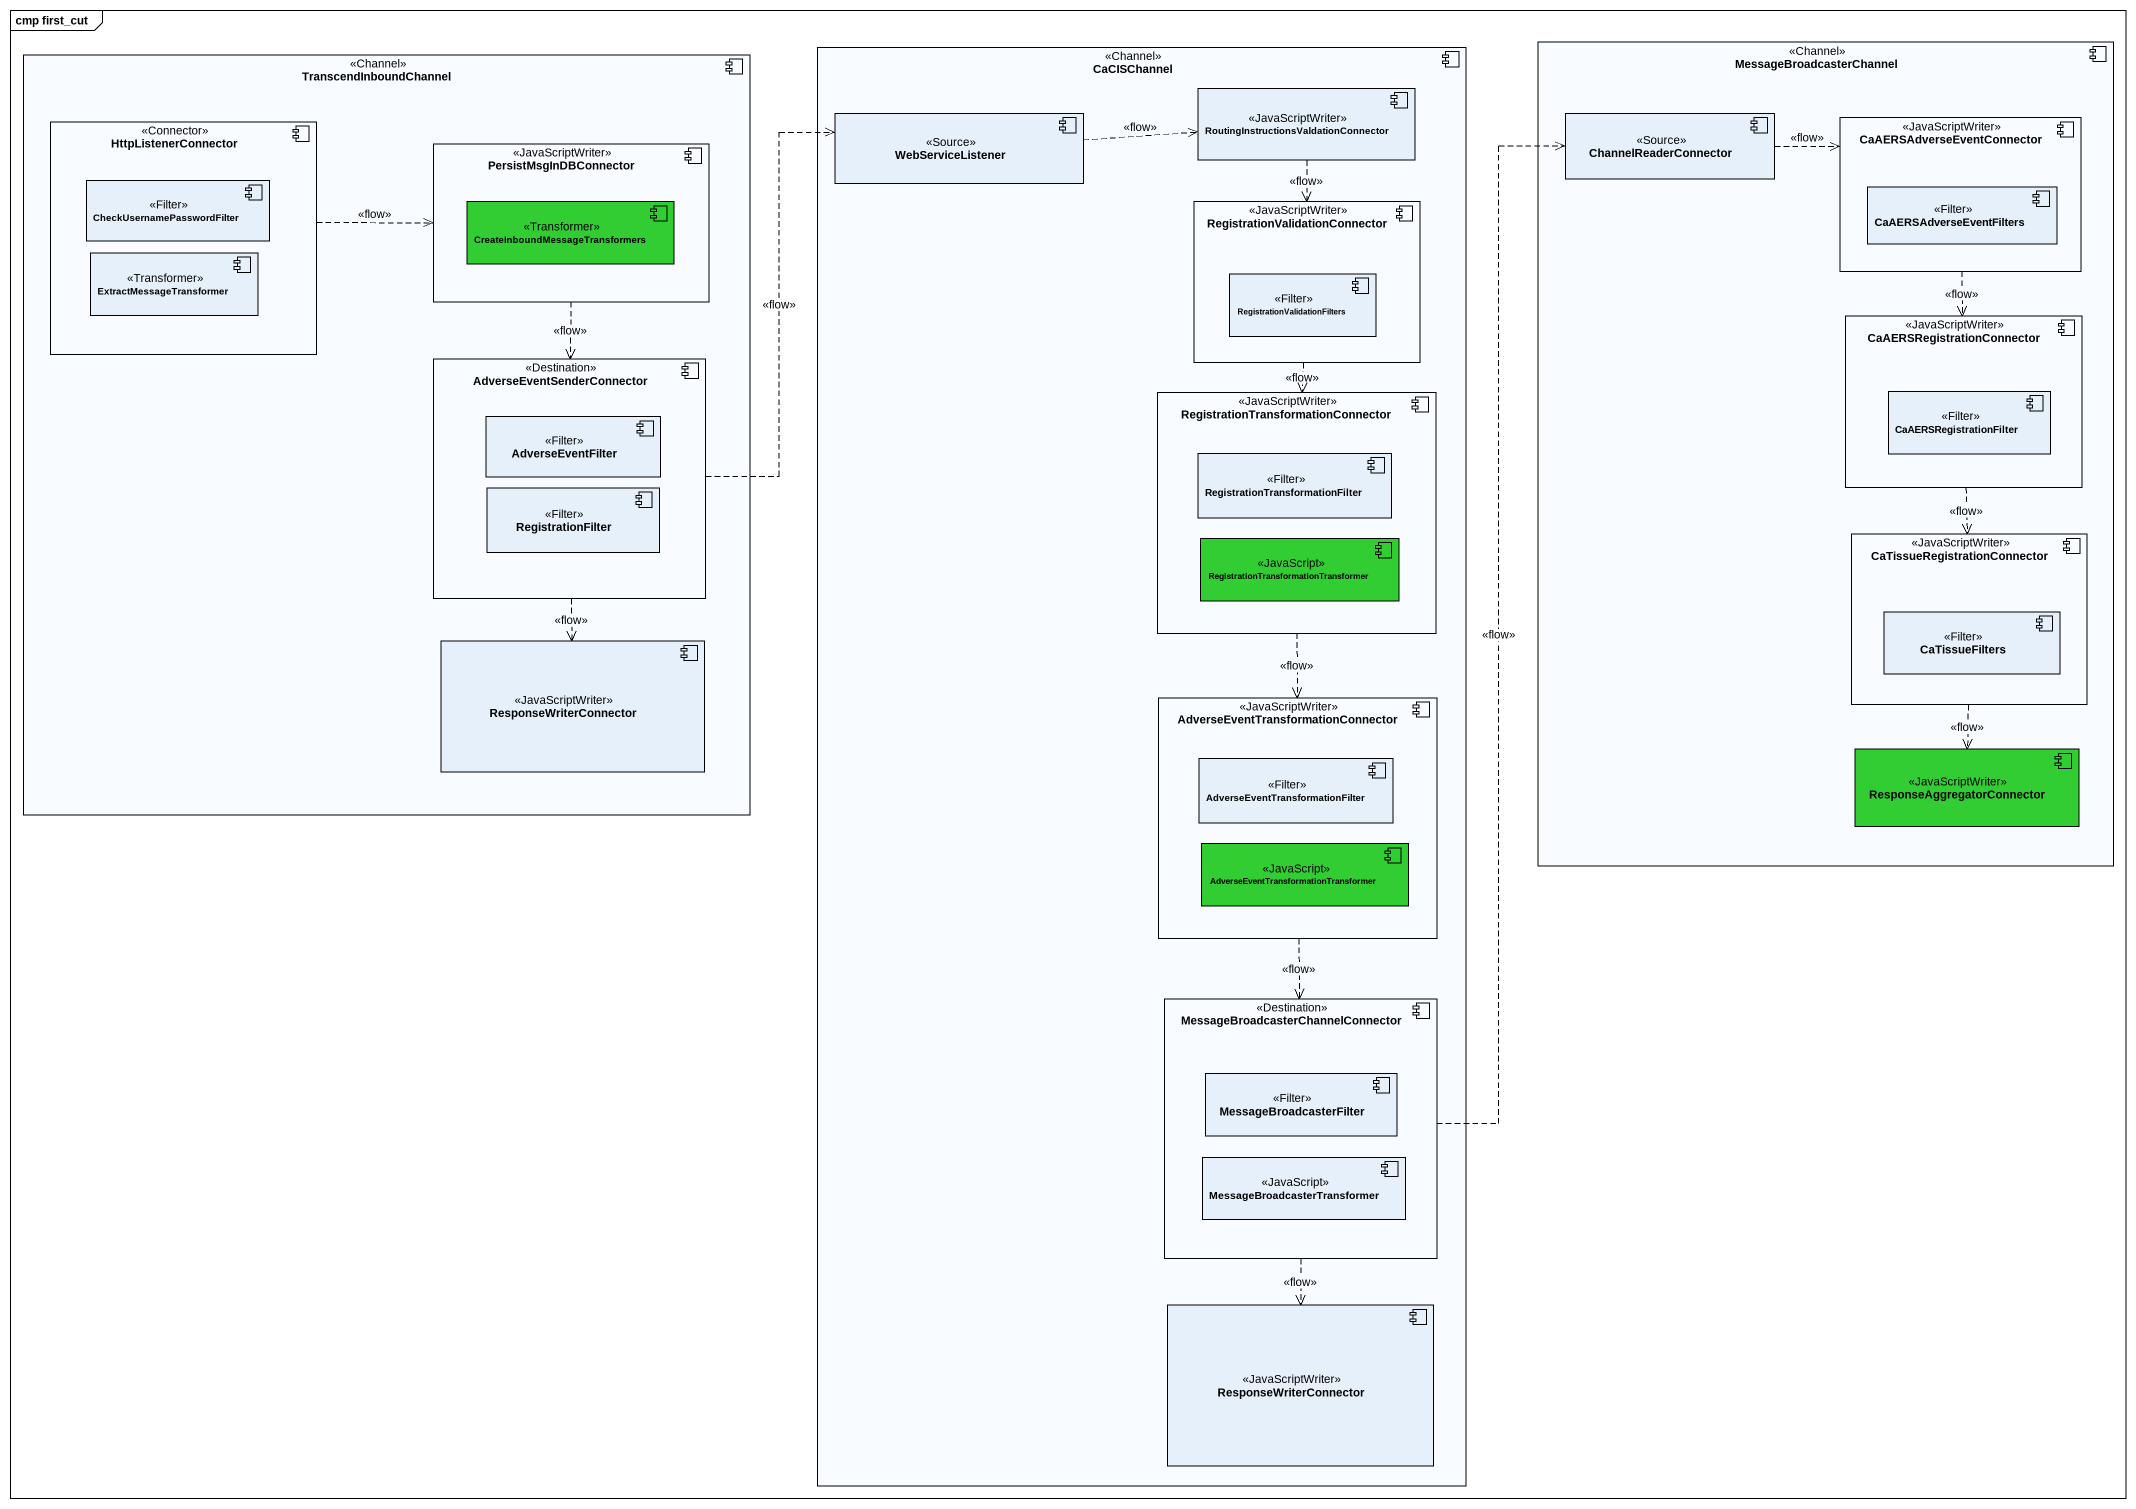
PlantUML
@startuml
mainframe cmp first_cut
component MessageBroadcasterChannel <<Channel>> {
  component ChannelReaderConnector <<Source>>
  component CaAERSAdverseEventConnector <<JavaScriptWriter>> {
    component CaAERSAdverseEventFilters <<Filter>>
  }
  component CaAERSRegistrationConnector <<JavaScriptWriter>> {
    component CaAERSRegistrationFilter <<Filter>>
  }
  component "CaTissueRegistrationConnector" as CaTissueRegistrationConnecto <<JavaScriptWriter>> {
    component CaTissueFilters <<Filter>>
  }
  component ResponseAggregatorConnector <<JavaScriptWriter>> #32CD32
}
component TranscendInboundChannel <<Channel>> {
  component HttpListenerConnector <<Connector>> {
    component CheckUsernamePasswordFilter <<Filter>>
    component ExtractMessageTransformer <<Transformer>>
  }
  component PersistMsgInDBConnector <<JavaScriptWriter>> {
    component "CreateInboundMessageTransformers" as CreateInboundMessageTransfor <<Transformer>> #32CD32
  }
  component AdverseEventSenderConnector <<Destination>> {
    component AdverseEventFilter <<Filter>>
    component RegistrationFilter <<Filter>>
  }
  component ResponseWriterConnector <<JavaScriptWriter>>
}
component CaCISChannel <<Channel>> {
  component "RoutingInstructionsValdationConnector" as RoutingInstructionsValdation <<JavaScriptWriter>>
  component WebServiceListener <<Source>>
  component "RegistrationValidationConnector" as RegistrationValidationConnec <<JavaScriptWriter>> {
    component "RegistrationValidationFilters" as RegistrationValidationFilter <<Filter>>
  }
  component "RegistrationTransformationConnector" as RegistrationTransformationCo <<JavaScriptWriter>> {
    component "RegistrationTransformationFilter" as RegistrationTransformationFi <<Filter>>
    component "RegistrationTransformationTransformer" as RegistrationTransformationTr <<JavaScript>> #32CD32
  }
  component "AdverseEventTransformationConnector" as AdverseEventTransformationCo <<JavaScriptWriter>> {
    component "AdverseEventTransformationFilter" as AdverseEventTransformationFi <<Filter>>
    component "AdverseEventTransformationTransformer" as AdverseEventTransformationTr <<JavaScript>> #32CD32
  }
  component "MessageBroadcasterChannelConnector" as MessageBroadcasterChannelCon <<Destination>> {
    component MessageBroadcasterFilter <<Filter>>
    component "MessageBroadcasterTransformer" as MessageBroadcasterTransforme <<JavaScript>>
  }
  component "ResponseWriterConnector" as ResponseWriterConnector_2 <<JavaScriptWriter>>
}
RoutingInstructionsValdation ..> RegistrationValidationConnec : <<flow>>
HttpListenerConnector .right.> PersistMsgInDBConnector : <<flow>>
WebServiceListener .right.> RoutingInstructionsValdation : <<flow>>
ChannelReaderConnector .right.> CaAERSAdverseEventConnector : <<flow>>
CaAERSAdverseEventConnector ..> CaAERSRegistrationConnector : <<flow>>
PersistMsgInDBConnector ..> AdverseEventSenderConnector : <<flow>>
RegistrationValidationConnec ..> RegistrationTransformationCo : <<flow>>
CaAERSRegistrationConnector ..> CaTissueRegistrationConnecto : <<flow>>
AdverseEventSenderConnector .up.> WebServiceListener : <<flow>>
AdverseEventSenderConnector ..> ResponseWriterConnector : <<flow>>
RegistrationTransformationCo ..> AdverseEventTransformationCo : <<flow>>
CaTissueRegistrationConnecto ..> ResponseAggregatorConnector : <<flow>>
AdverseEventTransformationCo ..> MessageBroadcasterChannelCon : <<flow>>
MessageBroadcasterChannelCon .up.> ChannelReaderConnector : <<flow>>
MessageBroadcasterChannelCon ..> ResponseWriterConnector_2 : <<flow>>
@enduml
